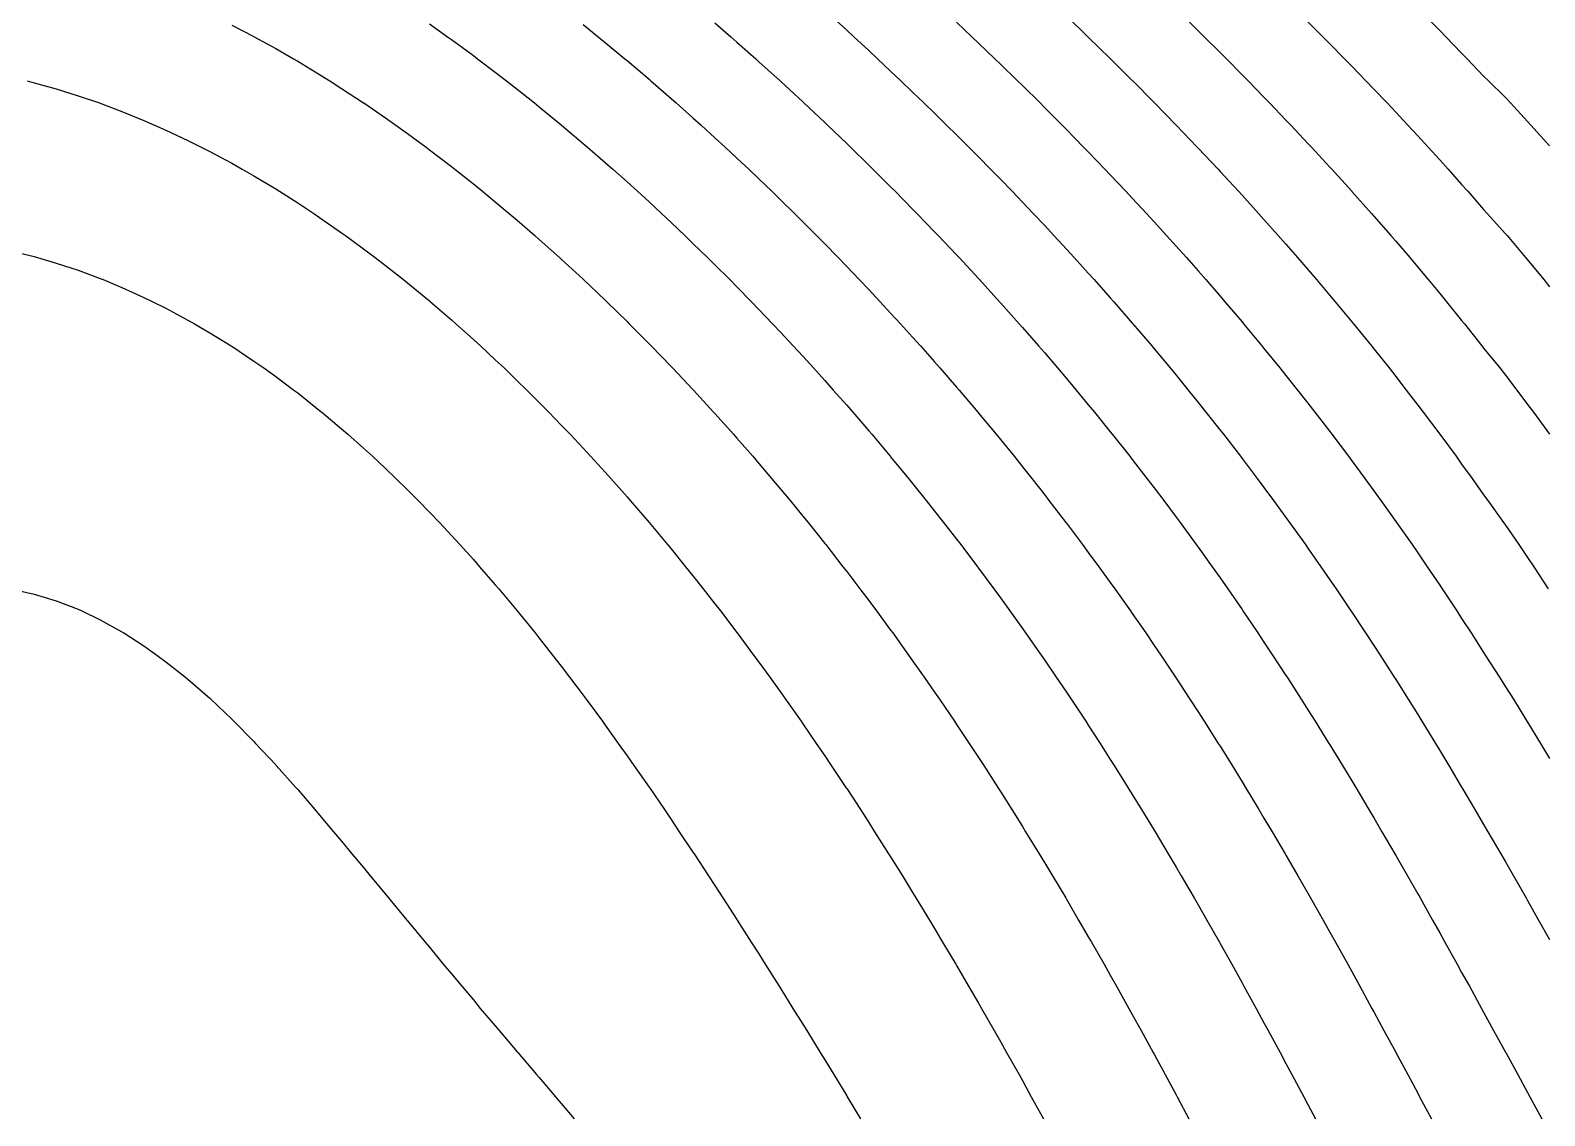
# Model space of a CAD drawing. Extents: x 1412622.5 to 1412673.9, y 4931530.8 to 4931599.9.
# Drawn here: x 1412632.92 to 1412644.59, y 4931574.07 to 4931582.44 of the extents above; entities that cross this region are included whole.
import ezdxf

# ---------------------------------------------------------------- set-up
doc = ezdxf.new("R2010")
doc.units = 0
doc.layers.add('line', color=2, linetype='CONTINUOUS')

msp = doc.modelspace()

# ---------------------------------------------------------------- linework, layer by layer
at = {"layer": 'line'}
for points in [[(1412634.473354, 4931582.478381), (1412634.642633, 4931582.39032), (1412634.646693, 4931582.388112), (1412634.811912, 4931582.2966), (1412634.949087, 4931582.217949), (1412634.981191, 4931582.199198), (1412635.15047, 4931582.096663), (1412635.228647, 4931582.047786), (1412635.319749, 4931581.98978), (1412635.489028, 4931581.87895), (1412635.490995, 4931581.877622), (1412635.658307, 4931581.762595), (1412635.73659, 4931581.707459), (1412635.827586, 4931581.642196), (1412635.970638, 4931581.537296), (1412635.996865, 4931581.517705), (1412636.166144, 4931581.388391), (1412636.193396, 4931581.367133), (1412636.335423, 4931581.254335), (1412636.406376, 4931581.19697), (1412636.504702, 4931581.116037), (1412636.611339, 4931581.026807), (1412636.673981, 4931580.973435), (1412636.808965, 4931580.856643), (1412636.84326, 4931580.826435), (1412636.999901, 4931580.68648), (1412637.012539, 4931580.674986), (1412637.181818, 4931580.518933), (1412637.184618, 4931580.516317), (1412637.351097, 4931580.358076), (1412637.363493, 4931580.346154), (1412637.520376, 4931580.192676), (1412637.537243, 4931580.175991), (1412637.689655, 4931580.022684), (1412637.706239, 4931580.005828), (1412637.858934, 4931579.848017), (1412637.870769, 4931579.835664), (1412638.028213, 4931579.668626), (1412638.031131, 4931579.665501), (1412638.187317, 4931579.495338), (1412638.197492, 4931579.484071), (1412638.339656, 4931579.325175), (1412638.366771, 4931579.294388), (1412638.488406, 4931579.155012), (1412638.53605, 4931579.099586), (1412638.633786, 4931578.984848), (1412638.705329, 4931578.899603), (1412638.775963, 4931578.814685), (1412638.874608, 4931578.694379), (1412638.91512, 4931578.644522), (1412639.043887, 4931578.483828), (1412639.051407, 4931578.474359), (1412639.184329, 4931578.304196), (1412639.213166, 4931578.26676), (1412639.31445, 4931578.134033), (1412639.382445, 4931578.043804), (1412639.442112, 4931577.963869), (1412639.551724, 4931577.815246), (1412639.567456, 4931577.793706), (1412639.689897, 4931577.623543), (1412639.721003, 4931577.579763), (1412639.809883, 4931577.45338), (1412639.890282, 4931577.337871), (1412639.927925, 4931577.283217), (1412640.043785, 4931577.113054), (1412640.059561, 4931577.089573), (1412640.15704, 4931576.94289), (1412640.22884, 4931576.833944), (1412640.268735, 4931576.772727), (1412640.378505, 4931576.602564), (1412640.398119, 4931576.571809), (1412640.486001, 4931576.432401), (1412640.567398, 4931576.302451), (1412640.592292, 4931576.262238), (1412640.696557, 4931576.092075), (1412640.736677, 4931576.026089), (1412640.799253, 4931575.921911), (1412640.900972, 4931575.751748), (1412640.905956, 4931575.743323), (1412641.000449, 4931575.581585), (1412641.075235, 4931575.453224), (1412641.099293, 4931575.411422), (1412641.196491, 4931575.241259), (1412641.244514, 4931575.156855), (1412641.292705, 4931575.071096), (1412641.387997, 4931574.900932), (1412641.413793, 4931574.854626), (1412641.481932, 4931574.730769), (1412641.575561, 4931574.560606), (1412641.583072, 4931574.546872), (1412641.667577, 4931574.390443), (1412641.752351, 4931574.233893), (1412641.759636, 4931574.22028), (1412641.850235, 4931574.050117)], [(1412635.996865, 4931582.486386), (1412636.136043, 4931582.388112), (1412636.166144, 4931582.366551), (1412636.335423, 4931582.242637), (1412636.368471, 4931582.217949), (1412636.504702, 4931582.114723), (1412636.59149, 4931582.047786), (1412636.673981, 4931581.983238), (1412636.806753, 4931581.877622), (1412636.84326, 4931581.848154), (1412637.012539, 4931581.709397), (1412637.014866, 4931581.707459), (1412637.181818, 4931581.566383), (1412637.215784, 4931581.537296), (1412637.351097, 4931581.419714), (1412637.410858, 4931581.367133), (1412637.520376, 4931581.269342), (1412637.600498, 4931581.19697), (1412637.689655, 4931581.115232), (1412637.785078, 4931581.026807), (1412637.858934, 4931580.95734), (1412637.964895, 4931580.856643), (1412638.028213, 4931580.795566), (1412638.140238, 4931580.68648), (1412638.197492, 4931580.629882), (1412638.311326, 4931580.516317), (1412638.366771, 4931580.460166), (1412638.478386, 4931580.346154), (1412638.53605, 4931580.286358), (1412638.641608, 4931580.175991), (1412638.705329, 4931580.108362), (1412638.801159, 4931580.005828), (1412638.874608, 4931579.92606), (1412638.957194, 4931579.835664), (1412639.043887, 4931579.739345), (1412639.109847, 4931579.665501), (1412639.213166, 4931579.548105), (1412639.259252, 4931579.495338), (1412639.382445, 4931579.352206), (1412639.405537, 4931579.325175), (1412639.548759, 4931579.155012), (1412639.551724, 4931579.151432), (1412639.688638, 4931578.984848), (1412639.721003, 4931578.944904), (1412639.825693, 4931578.814685), (1412639.890282, 4931578.733192), (1412639.960017, 4931578.644522), (1412640.059561, 4931578.516179), (1412640.09174, 4931578.474359), (1412640.220828, 4931578.304196), (1412640.22884, 4931578.293466), (1412640.346911, 4931578.134033), (1412640.398119, 4931578.063973), (1412640.470686, 4931577.963869), (1412640.567398, 4931577.828743), (1412640.592264, 4931577.793706), (1412640.711309, 4931577.623543), (1412640.736677, 4931577.586779), (1412640.827922, 4931577.45338), (1412640.905956, 4931577.337972), (1412640.942655, 4931577.283217), (1412641.055279, 4931577.113054), (1412641.075235, 4931577.082497), (1412641.165577, 4931576.94289), (1412641.244514, 4931576.819706), (1412641.274342, 4931576.772727), (1412641.381096, 4931576.602564), (1412641.413793, 4931576.549868), (1412641.485998, 4931576.432401), (1412641.583072, 4931576.273206), (1412641.5897, 4931576.262238), (1412641.691259, 4931576.092075), (1412641.752351, 4931575.988973), (1412641.79172, 4931575.921911), (1412641.890766, 4931575.751748), (1412641.92163, 4931575.698277), (1412641.988374, 4931575.581585), (1412642.085229, 4931575.411422), (1412642.090909, 4931575.401349), (1412642.180374, 4931575.241259), (1412642.260188, 4931575.098032), (1412642.27507, 4931575.071096), (1412642.368404, 4931574.900932), (1412642.429467, 4931574.789342), (1412642.461254, 4931574.730769), (1412642.553184, 4931574.560606), (1412642.598746, 4931574.476078), (1412642.644548, 4931574.390443), (1412642.735409, 4931574.22028), (1412642.768025, 4931574.159067), (1412642.825656, 4931574.050117)], [(1412637.181818, 4931582.482024), (1412637.298053, 4931582.388112), (1412637.351097, 4931582.344746), (1412637.504152, 4931582.217949), (1412637.520376, 4931582.204344), (1412637.689655, 4931582.060574), (1412637.704531, 4931582.047786), (1412637.858934, 4931581.913434), (1412637.899654, 4931581.877622), (1412638.028213, 4931581.763147), (1412638.090119, 4931581.707459), (1412638.197492, 4931581.60964), (1412638.276163, 4931581.537296), (1412638.366771, 4931581.452885), (1412638.45801, 4931581.367133), (1412638.53605, 4931581.292821), (1412638.635869, 4931581.19697), (1412638.705329, 4931581.12937), (1412638.809888, 4931581.026807), (1412638.874608, 4931580.962457), (1412638.980232, 4931580.856643), (1412639.043887, 4931580.791993), (1412639.147019, 4931580.68648), (1412639.213166, 4931580.617853), (1412639.310358, 4931580.516317), (1412639.382445, 4931580.439939), (1412639.470363, 4931580.346154), (1412639.551724, 4931580.258122), (1412639.627121, 4931580.175991), (1412639.721003, 4931580.07224), (1412639.780707, 4931580.005828), (1412639.890282, 4931579.882171), (1412639.931223, 4931579.835664), (1412640.059561, 4931579.687743), (1412640.078733, 4931579.665501), (1412640.22324, 4931579.495338), (1412640.22884, 4931579.488641), (1412640.364628, 4931579.325175), (1412640.398119, 4931579.28426), (1412640.503207, 4931579.155012), (1412640.567398, 4931579.074901), (1412640.639075, 4931578.984848), (1412640.736677, 4931578.860406), (1412640.772293, 4931578.814685), (1412640.902922, 4931578.644522), (1412640.905956, 4931578.640506), (1412641.030597, 4931578.474359), (1412641.075235, 4931578.414007), (1412641.155881, 4931578.304196), (1412641.244514, 4931578.181803), (1412641.278866, 4931578.134033), (1412641.399448, 4931577.963869), (1412641.413793, 4931577.943318), (1412641.517477, 4931577.793706), (1412641.583072, 4931577.697794), (1412641.633488, 4931577.623543), (1412641.74753, 4931577.45338), (1412641.752351, 4931577.446079), (1412641.859106, 4931577.283217), (1412641.92163, 4931577.186677), (1412641.968969, 4931577.113054), (1412642.077075, 4931576.94289), (1412642.090909, 4931576.920823), (1412642.183077, 4931576.772727), (1412642.260188, 4931576.647545), (1412642.287705, 4931576.602564), (1412642.390582, 4931576.432401), (1412642.429467, 4931576.367408), (1412642.491961, 4931576.262238), (1412642.592205, 4931576.092075), (1412642.598746, 4931576.080849), (1412642.69075, 4931575.921911), (1412642.768025, 4931575.787516), (1412642.788465, 4931575.751748), (1412642.884815, 4931575.581585), (1412642.937304, 4931575.488311), (1412642.980324, 4931575.411422), (1412643.074939, 4931575.241259), (1412643.106583, 4931575.184003), (1412643.168655, 4931575.071096), (1412643.261893, 4931574.900932), (1412643.275862, 4931574.875294), (1412643.354229, 4931574.730769), (1412643.445141, 4931574.563037), (1412643.446453, 4931574.560606), (1412643.537838, 4931574.390443), (1412643.61442, 4931574.248014), (1412643.629284, 4931574.22028), (1412643.720248, 4931574.050117)], [(1412638.197492, 4931582.494051), (1412638.319204, 4931582.388112), (1412638.366771, 4931582.346278), (1412638.511332, 4931582.217949), (1412638.53605, 4931582.195766), (1412638.699529, 4931582.047786), (1412638.705329, 4931582.042476), (1412638.874608, 4931581.886214), (1412638.883843, 4931581.877622), (1412639.043887, 4931581.727009), (1412639.064511, 4931581.707459), (1412639.213166, 4931581.56487), (1412639.241715, 4931581.537296), (1412639.382445, 4931581.39971), (1412639.415547, 4931581.367133), (1412639.551724, 4931581.231433), (1412639.586087, 4931581.19697), (1412639.721003, 4931581.059931), (1412639.753413, 4931581.026807), (1412639.890282, 4931580.885069), (1412639.91757, 4931580.856643), (1412640.059561, 4931580.706708), (1412640.078607, 4931580.68648), (1412640.22884, 4931580.524724), (1412640.236603, 4931580.516317), (1412640.391528, 4931580.346154), (1412640.398119, 4931580.338809), (1412640.543397, 4931580.175991), (1412640.567398, 4931580.148699), (1412640.692318, 4931580.005828), (1412640.736677, 4931579.954347), (1412640.838355, 4931579.835664), (1412640.905956, 4931579.755579), (1412640.981552, 4931579.665501), (1412641.075235, 4931579.552178), (1412641.121958, 4931579.495338), (1412641.244514, 4931579.343961), (1412641.259637, 4931579.325175), (1412641.394485, 4931579.155012), (1412641.413793, 4931579.130267), (1412641.526597, 4931578.984848), (1412641.583072, 4931578.910928), (1412641.656167, 4931578.814685), (1412641.752351, 4931578.686092), (1412641.783265, 4931578.644522), (1412641.907863, 4931578.474359), (1412641.92163, 4931578.455262), (1412642.029891, 4931578.304196), (1412642.090909, 4931578.217787), (1412642.149704, 4931578.134033), (1412642.260188, 4931577.974329), (1412642.267383, 4931577.963869), (1412642.382654, 4931577.793706), (1412642.429467, 4931577.723616), (1412642.495926, 4931577.623543), (1412642.598746, 4931577.466617), (1412642.607371, 4931577.45338), (1412642.716661, 4931577.283217), (1412642.768025, 4931577.20222), (1412642.824273, 4931577.113054), (1412642.930298, 4931576.94289), (1412642.937304, 4931576.931499), (1412643.03447, 4931576.772727), (1412643.106583, 4931576.6536), (1412643.137332, 4931576.602564), (1412643.238718, 4931576.432401), (1412643.275862, 4931576.369417), (1412643.338797, 4931576.262238), (1412643.437833, 4931576.092075), (1412643.445141, 4931576.079393), (1412643.53554, 4931575.921911), (1412643.61442, 4931575.78355), (1412643.63249, 4931575.751748), (1412643.728392, 4931575.581585), (1412643.783699, 4931575.482888), (1412643.823637, 4931575.411422), (1412643.918197, 4931575.241259), (1412643.952978, 4931575.178359), (1412644.012171, 4931575.071096), (1412644.1058, 4931574.900932), (1412644.122257, 4931574.8709), (1412644.199377, 4931574.730769), (1412644.291536, 4931574.563129), (1412644.292915, 4931574.560606), (1412644.385619, 4931574.390443), (1412644.460815, 4931574.252635), (1412644.478477, 4931574.22028), (1412644.571307, 4931574.050117)], [(1412639.080382, 4931582.558275), (1412639.213166, 4931582.437594), (1412639.26723, 4931582.388112), (1412639.382445, 4931582.281612), (1412639.450857, 4931582.217949), (1412639.551724, 4931582.123109), (1412639.631329, 4931582.047786), (1412639.721003, 4931581.962006), (1412639.808691, 4931581.877622), (1412639.890282, 4931581.798218), (1412639.983003, 4931581.707459), (1412640.059561, 4931581.631647), (1412640.154301, 4931581.537296), (1412640.22884, 4931581.462161), (1412640.322608, 4931581.367133), (1412640.398119, 4931581.28964), (1412640.487944, 4931581.19697), (1412640.567398, 4931581.11393), (1412640.650336, 4931581.026807), (1412640.736677, 4931580.934878), (1412640.809786, 4931580.856643), (1412640.905956, 4931580.752315), (1412640.966333, 4931580.68648), (1412641.075235, 4931580.566048), (1412641.11998, 4931580.516317), (1412641.244514, 4931580.375886), (1412641.270752, 4931580.346154), (1412641.413793, 4931580.181632), (1412641.418674, 4931580.175991), (1412641.563699, 4931580.005828), (1412641.583072, 4931579.982746), (1412641.705895, 4931579.835664), (1412641.752351, 4931579.779165), (1412641.845346, 4931579.665501), (1412641.92163, 4931579.570796), (1412641.982104, 4931579.495338), (1412642.090909, 4931579.357393), (1412642.116197, 4931579.325175), (1412642.247656, 4931579.155012), (1412642.260188, 4931579.13853), (1412642.376455, 4931578.984848), (1412642.429467, 4931578.913654), (1412642.502799, 4931578.814685), (1412642.598746, 4931578.683123), (1412642.626765, 4931578.644522), (1412642.74833, 4931578.474359), (1412642.768025, 4931578.446359), (1412642.867553, 4931578.304196), (1412642.937304, 4931578.203012), (1412642.984647, 4931578.134033), (1412643.099679, 4931577.963869), (1412643.106583, 4931577.953504), (1412643.212565, 4931577.793706), (1412643.275862, 4931577.696874), (1412643.323614, 4931577.623543), (1412643.432873, 4931577.45338), (1412643.445141, 4931577.43401), (1412643.540312, 4931577.283217), (1412643.61442, 4931577.16427), (1412643.646229, 4931577.113054), (1412643.750594, 4931576.94289), (1412643.783699, 4931576.888273), (1412643.853547, 4931576.772727), (1412643.952978, 4931576.606426), (1412643.955282, 4931576.602564), (1412644.055717, 4931576.432401), (1412644.122257, 4931576.3186), (1412644.155533, 4931576.262238), (1412644.254996, 4931576.092075), (1412644.291536, 4931576.029), (1412644.352888, 4931575.921911), (1412644.449713, 4931575.751748), (1412644.460815, 4931575.732103), (1412644.54585, 4931575.581585), (1412644.630094, 4931575.431792)], [(1412640.059561, 4931582.499236), (1412640.177389, 4931582.388112), (1412640.22884, 4931582.339103), (1412640.355366, 4931582.217949), (1412640.398119, 4931582.176581), (1412640.530555, 4931582.047786), (1412640.567398, 4931582.011559), (1412640.702959, 4931581.877622), (1412640.736677, 4931581.843925), (1412640.872574, 4931581.707459), (1412640.905956, 4931581.673533), (1412641.039383, 4931581.537296), (1412641.075235, 4931581.500227), (1412641.203381, 4931581.367133), (1412641.244514, 4931581.323852), (1412641.364559, 4931581.19697), (1412641.413793, 4931581.144227), (1412641.522905, 4931581.026807), (1412641.583072, 4931580.961153), (1412641.678423, 4931580.856643), (1412641.752351, 4931580.774437), (1412641.831108, 4931580.68648), (1412641.92163, 4931580.583874), (1412641.980974, 4931580.516317), (1412642.090909, 4931580.389249), (1412642.12803, 4931580.346154), (1412642.260188, 4931580.190325), (1412642.272293, 4931580.175991), (1412642.413772, 4931580.005828), (1412642.429467, 4931579.986649), (1412642.552503, 4931579.835664), (1412642.598746, 4931579.777988), (1412642.688552, 4931579.665501), (1412642.768025, 4931579.564299), (1412642.82196, 4931579.495338), (1412642.937304, 4931579.34539), (1412642.952792, 4931579.325175), (1412643.081067, 4931579.155012), (1412643.106583, 4931579.120607), (1412643.20688, 4931578.984848), (1412643.275862, 4931578.889907), (1412643.330321, 4931578.814685), (1412643.445141, 4931578.653445), (1412643.451474, 4931578.644522), (1412643.570374, 4931578.474359), (1412643.61442, 4931578.410303), (1412643.687155, 4931578.304196), (1412643.783699, 4931578.161096), (1412643.801908, 4931578.134033), (1412643.914715, 4931577.963869), (1412643.952978, 4931577.905283), (1412644.025685, 4931577.793706), (1412644.122257, 4931577.643327), (1412644.135184, 4931577.623543), (1412644.244749, 4931577.45338), (1412644.291536, 4931577.379625), (1412644.351556, 4931577.283217), (1412644.456132, 4931577.113054), (1412644.460815, 4931577.105347), (1412644.55945, 4931576.94289), (1412644.630094, 4931576.825192)], [(1412640.905956, 4931582.548583), (1412641.072251, 4931582.388112), (1412641.075235, 4931582.385202), (1412641.244514, 4931582.219444), (1412641.246035, 4931582.217949), (1412641.413793, 4931582.0512), (1412641.417215, 4931582.047786), (1412641.583072, 4931581.880313), (1412641.585726, 4931581.877622), (1412641.75156, 4931581.707459), (1412641.752351, 4931581.706637), (1412641.91466, 4931581.537296), (1412641.92163, 4931581.529928), (1412642.075016, 4931581.367133), (1412642.090909, 4931581.350031), (1412642.232593, 4931581.19697), (1412642.260188, 4931581.166729), (1412642.387382, 4931581.026807), (1412642.429467, 4931580.97982), (1412642.539375, 4931580.856643), (1412642.598746, 4931580.789081), (1412642.688565, 4931580.68648), (1412642.768025, 4931580.594279), (1412642.834964, 4931580.516317), (1412642.937304, 4931580.395189), (1412642.978587, 4931580.346154), (1412643.106583, 4931580.191583), (1412643.119449, 4931580.175991), (1412643.257623, 4931580.005828), (1412643.275862, 4931579.982994), (1412643.393151, 4931579.835664), (1412643.445141, 4931579.769231), (1412643.52606, 4931579.665501), (1412643.61442, 4931579.550255), (1412643.656398, 4931579.495338), (1412643.783699, 4931579.325872), (1412643.784221, 4931579.325175), (1412643.909708, 4931579.155012), (1412643.952978, 4931579.095307), (1412644.03284, 4931578.984848), (1412644.122257, 4931578.859027), (1412644.154647, 4931578.814685), (1412644.276673, 4931578.644522), (1412644.291536, 4931578.623433), (1412644.39363, 4931578.474359), (1412644.460815, 4931578.374638), (1412644.50821, 4931578.304196), (1412644.620894, 4931578.134033)], [(1412641.796027, 4931582.558275), (1412641.92163, 4931582.43484), (1412641.969017, 4931582.388112), (1412642.090909, 4931582.266553), (1412642.139481, 4931582.217949), (1412642.260188, 4931582.095708), (1412642.307352, 4931582.047786), (1412642.429467, 4931581.922136), (1412642.472584, 4931581.877622), (1412642.598746, 4931581.74564), (1412642.635121, 4931581.707459), (1412642.768025, 4931581.566018), (1412642.794926, 4931581.537296), (1412642.937304, 4931581.383069), (1412642.951968, 4931581.367133), (1412643.106214, 4931581.19697), (1412643.106583, 4931581.196557), (1412643.257741, 4931581.026807), (1412643.275862, 4931581.006133), (1412643.406481, 4931580.856643), (1412643.445141, 4931580.811672), (1412643.552434, 4931580.68648), (1412643.61442, 4931580.612934), (1412643.695617, 4931580.516317), (1412643.783699, 4931580.409695), (1412643.83605, 4931580.346154), (1412643.952978, 4931580.201734), (1412643.973768, 4931580.175991), (1412644.10888, 4931580.005828), (1412644.122257, 4931579.988697), (1412644.246565, 4931579.835664), (1412644.291536, 4931579.77916), (1412644.378251, 4931579.665501), (1412644.460815, 4931579.555311), (1412644.505672, 4931579.495338), (1412644.630094, 4931579.325955)], [(1412642.768025, 4931582.503186), (1412642.883003, 4931582.388112), (1412642.937304, 4931582.333091), (1412643.050617, 4931582.217949), (1412643.106583, 4931582.160335), (1412643.215605, 4931582.047786), (1412643.275862, 4931581.984717), (1412643.377901, 4931581.877622), (1412643.445141, 4931581.806031), (1412643.537471, 4931581.707459), (1412643.61442, 4931581.624067), (1412643.694273, 4931581.537296), (1412643.783699, 4931581.438593), (1412643.848278, 4931581.367133), (1412643.952978, 4931581.249392), (1412643.999479, 4931581.19697), (1412644.122257, 4931581.056237), (1412644.149477, 4931581.026807), (1412644.291536, 4931580.870125), (1412644.303036, 4931580.856643), (1412644.445791, 4931580.68648), (1412644.460815, 4931580.668265), (1412644.585886, 4931580.516317), (1412644.630094, 4931580.461627)], [(1412643.662204, 4931582.558275), (1412643.783699, 4931582.435108), (1412643.829954, 4931582.388112), (1412643.952978, 4931582.261371), (1412643.995035, 4931582.217949), (1412644.122257, 4931582.084678), (1412644.160404, 4931582.047786), (1412644.291536, 4931581.918651), (1412644.329931, 4931581.877622), (1412644.460815, 4931581.735509), (1412644.486595, 4931581.707459), (1412644.630094, 4931581.54872)], [(1412632.89513, 4931582.047786), (1412632.949843, 4931582.034027), (1412633.119122, 4931581.98616), (1412633.288401, 4931581.933417), (1412633.45272, 4931581.877622), (1412633.45768, 4931581.875892), (1412633.626959, 4931581.811608), (1412633.796238, 4931581.742854), (1412633.877819, 4931581.707459), (1412633.965517, 4931581.668417), (1412634.134796, 4931581.588503), (1412634.237716, 4931581.537296), (1412634.304075, 4931581.503427), (1412634.473354, 4931581.412653), (1412634.554567, 4931581.367133), (1412634.642633, 4931581.316522), (1412634.811912, 4931581.21537), (1412634.841493, 4931581.19697), (1412634.981191, 4931581.107923), (1412635.104535, 4931581.026807), (1412635.15047, 4931580.995852), (1412635.319749, 4931580.878142), (1412635.349736, 4931580.856643), (1412635.489028, 4931580.754399), (1412635.579321, 4931580.68648), (1412635.658307, 4931580.625656), (1412635.797126, 4931580.516317), (1412635.827586, 4931580.491763), (1412635.996865, 4931580.352316), (1412636.004179, 4931580.346154), (1412636.166144, 4931580.206657), (1412636.201113, 4931580.175991), (1412636.335423, 4931580.055643), (1412636.390093, 4931580.005828), (1412636.504702, 4931579.899164), (1412636.571868, 4931579.835664), (1412636.673981, 4931579.737118), (1412636.747118, 4931579.665501), (1412636.84326, 4931579.569469), (1412636.916457, 4931579.495338), (1412637.012539, 4931579.39613), (1412637.08038, 4931579.325175), (1412637.181818, 4931579.217082), (1412637.239346, 4931579.155012), (1412637.351097, 4931579.032276), (1412637.393768, 4931578.984848), (1412637.520376, 4931578.841696), (1412637.543994, 4931578.814685), (1412637.689655, 4931578.645388), (1412637.690392, 4931578.644522), (1412637.832403, 4931578.474359), (1412637.858934, 4931578.442095), (1412637.971057, 4931578.304196), (1412638.028213, 4931578.23291), (1412638.106603, 4931578.134033), (1412638.197492, 4931578.017894), (1412638.239297, 4931577.963869), (1412638.366771, 4931577.79714), (1412638.369367, 4931577.793706), (1412638.495792, 4931577.623543), (1412638.53605, 4931577.568788), (1412638.619895, 4931577.45338), (1412638.705329, 4931577.334682), (1412638.74192, 4931577.283217), (1412638.861663, 4931577.113054), (1412638.874608, 4931577.094416), (1412638.978495, 4931576.94289), (1412639.043887, 4931576.846921), (1412639.093769, 4931576.772727), (1412639.207438, 4931576.602564), (1412639.213166, 4931576.593885), (1412639.318232, 4931576.432401), (1412639.382445, 4931576.333371), (1412639.427909, 4931576.262238), (1412639.536106, 4931576.092075), (1412639.551724, 4931576.067293), (1412639.64195, 4931575.921911), (1412639.721003, 4931575.794463), (1412639.747088, 4931575.751748), (1412639.850365, 4931575.581585), (1412639.890282, 4931575.51561), (1412639.9523, 4931575.411422), (1412640.053654, 4931575.241259), (1412640.059561, 4931575.231274), (1412640.152729, 4931575.071096), (1412640.22884, 4931574.940647), (1412640.251624, 4931574.900932), (1412640.348891, 4931574.730769), (1412640.398119, 4931574.644749), (1412640.445443, 4931574.560606), (1412640.541261, 4931574.390443), (1412640.567398, 4931574.34397), (1412640.635744, 4931574.22028), (1412640.73025, 4931574.050117)], [(1412632.780564, 4931580.734607), (1412632.949843, 4931580.693604), (1412632.975106, 4931580.68648), (1412633.119122, 4931580.644211), (1412633.288401, 4931580.588233), (1412633.45768, 4931580.52642), (1412633.482738, 4931580.516317), (1412633.626959, 4931580.45592), (1412633.796238, 4931580.379522), (1412633.864979, 4931580.346154), (1412633.965517, 4931580.29553), (1412634.134796, 4931580.205), (1412634.185934, 4931580.175991), (1412634.304075, 4931580.106566), (1412634.46808, 4931580.005828), (1412634.473354, 4931580.002474), (1412634.642633, 4931579.889229), (1412634.719763, 4931579.835664), (1412634.811912, 4931579.769545), (1412634.952142, 4931579.665501), (1412634.981191, 4931579.643249), (1412635.15047, 4931579.509188), (1412635.167402, 4931579.495338), (1412635.319749, 4931579.367015), (1412635.368152, 4931579.325175), (1412635.489028, 4931579.217672), (1412635.557831, 4931579.155012), (1412635.658307, 4931579.061004), (1412635.73791, 4931578.984848), (1412635.827586, 4931578.896838), (1412635.909566, 4931578.814685), (1412635.996865, 4931578.725114), (1412636.073893, 4931578.644522), (1412636.166144, 4931578.545831), (1412636.231753, 4931578.474359), (1412636.335423, 4931578.359073), (1412636.383918, 4931578.304196), (1412636.504702, 4931578.164968), (1412636.531097, 4931578.134033), (1412636.673863, 4931577.963869), (1412636.673981, 4931577.963725), (1412636.811406, 4931577.793706), (1412636.84326, 4931577.753771), (1412636.945465, 4931577.623543), (1412637.012539, 4931577.537093), (1412637.07646, 4931577.45338), (1412637.181818, 4931577.314159), (1412637.204865, 4931577.283217), (1412637.330105, 4931577.113054), (1412637.351097, 4931577.084222), (1412637.452305, 4931576.94289), (1412637.520376, 4931576.847501), (1412637.572839, 4931576.772727), (1412637.689655, 4931576.605998), (1412637.69202, 4931576.602564), (1412637.807857, 4931576.432401), (1412637.858934, 4931576.357491), (1412637.922695, 4931576.262238), (1412638.028213, 4931576.105167), (1412638.036845, 4931576.092075), (1412638.148359, 4931575.921911), (1412638.197492, 4931575.847292), (1412638.259149, 4931575.751748), (1412638.366771, 4931575.586237), (1412638.369734, 4931575.581585), (1412638.477757, 4931575.411422), (1412638.53605, 4931575.320474), (1412638.585712, 4931575.241259), (1412638.693278, 4931575.071096), (1412638.705329, 4931575.05208), (1412638.798875, 4931574.900932), (1412638.874608, 4931574.780079), (1412638.904789, 4931574.730769), (1412639.00958, 4931574.560606), (1412639.043887, 4931574.505351), (1412639.113473, 4931574.390443), (1412639.213166, 4931574.227997), (1412639.217786, 4931574.22028), (1412639.319955, 4931574.050117)], [(1412632.780564, 4931578.130762), (1412632.949843, 4931578.092926), (1412633.119122, 4931578.041167), (1412633.288401, 4931577.976855), (1412633.316696, 4931577.963869), (1412633.45768, 4931577.895709), (1412633.626959, 4931577.803007), (1412633.641946, 4931577.793706), (1412633.796238, 4931577.693741), (1412633.895576, 4931577.623543), (1412633.965517, 4931577.572271), (1412634.115802, 4931577.45338), (1412634.134796, 4931577.437911), (1412634.304075, 4931577.290108), (1412634.311477, 4931577.283217), (1412634.473354, 4931577.129508), (1412634.489779, 4931577.113054), (1412634.642633, 4931576.95804), (1412634.656851, 4931576.94289), (1412634.811912, 4931576.776931), (1412634.815664, 4931576.772727), (1412634.967203, 4931576.602564), (1412634.981191, 4931576.586991), (1412635.113955, 4931576.432401), (1412635.15047, 4931576.390549), (1412635.257709, 4931576.262238), (1412635.319749, 4931576.189624), (1412635.399759, 4931576.092075), (1412635.489028, 4931575.98602), (1412635.540874, 4931575.921911), (1412635.658307, 4931575.781051), (1412635.681806, 4931575.751748), (1412635.822757, 4931575.581585), (1412635.827586, 4931575.575939), (1412635.962692, 4931575.411422), (1412635.996865, 4931575.371427), (1412636.103679, 4931575.241259), (1412636.166144, 4931575.168169), (1412636.245832, 4931575.071096), (1412636.335423, 4931574.966269), (1412636.389054, 4931574.900932), (1412636.504702, 4931574.765605), (1412636.533294, 4931574.730769), (1412636.673981, 4931574.565926), (1412636.67834, 4931574.560606), (1412636.822822, 4931574.390443), (1412636.84326, 4931574.367274), (1412636.967456, 4931574.22028), (1412637.012539, 4931574.168878), (1412637.112309, 4931574.050117)]]:
    msp.add_lwpolyline(points, dxfattribs=at)

doc.saveas('drawing.dxf')
